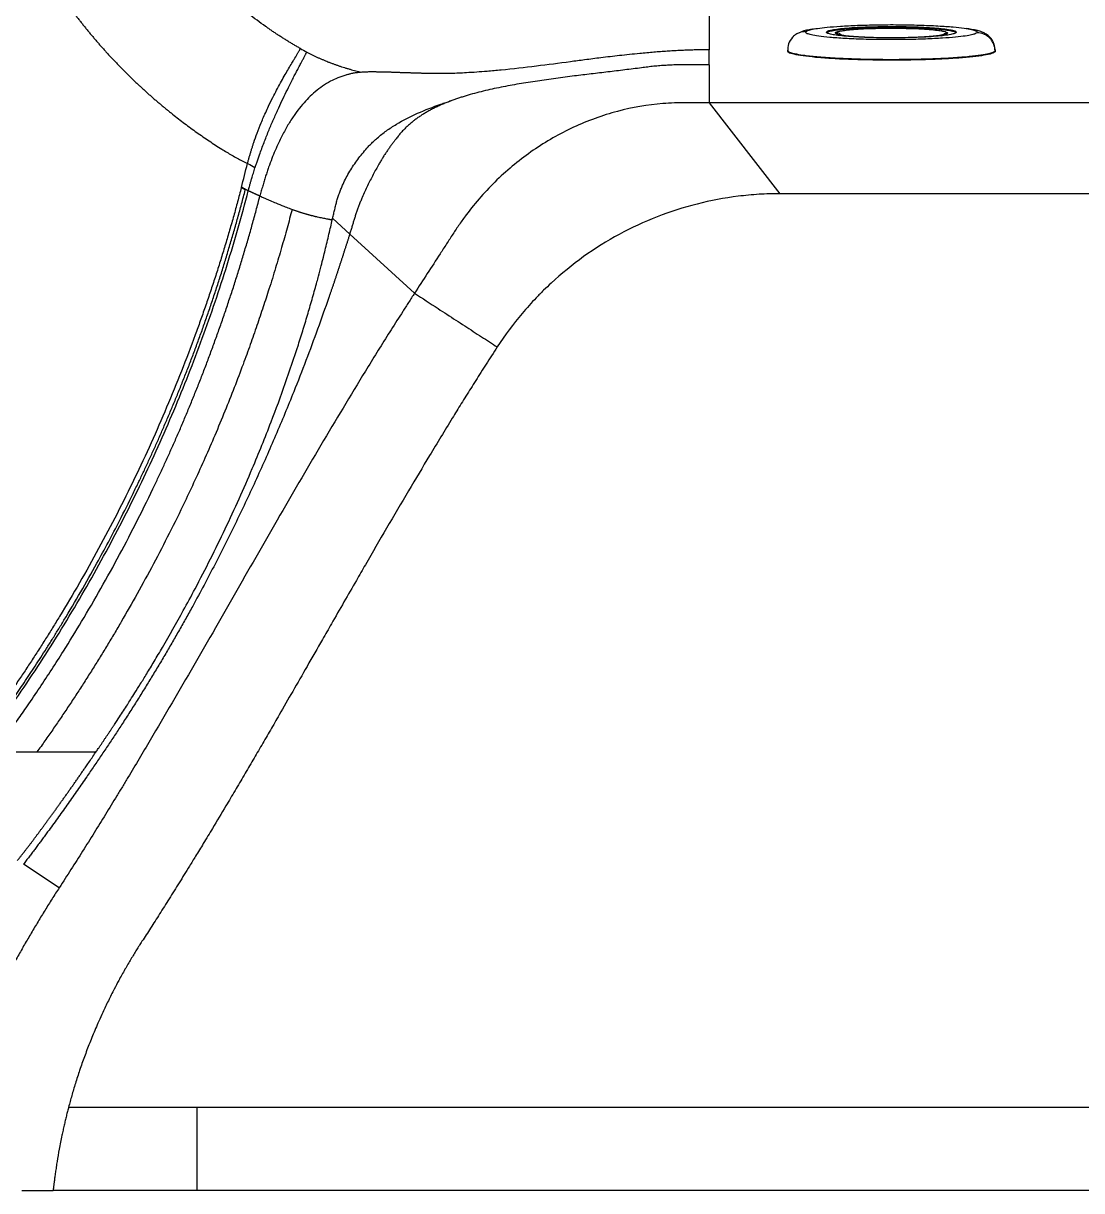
# Model space of a CAD drawing. Extents: x 527 to 611, y 788 to 934.
# Drawn here: x 559.26 to 571.49, y 814.57 to 828.06 of the extents above; entities that cross this region are included whole.
import ezdxf

# ---------------------------------------------------------------- set-up
doc = ezdxf.new("R2010")
doc.units = 0
doc.header["$MEASUREMENT"] = 0
doc.layers.add('1', color=4, linetype='Continuous')
doc.layers.add('GEOMETRY', color=4, linetype='Continuous', lineweight=25)

# ---------------------------------------------------------------- blocks, each defined once
blk = doc.blocks.new('2026_FLASH')
at = {"layer": 'GEOMETRY'}
for p, q in [((40.105, 24.926), (40.105, 24.44)), ((42.959, 24.643), (42.96, 24.638)), ((41.008, 24.434), (41.008, 24.424)), ((43.408, 24.425), (43.41, 24.434)), ((43.408, 24.425), (43.408, 24.415)), ((43.413, 24.424), (43.413, 24.434)), ((40.105, 24.266), (40.105, 23.827)), ((40.105, 23.827), (40.922, 22.777)), ((52.125, 23.827), (40.105, 23.827)), ((34.697, 22.849), (34.696, 22.847)), ((52.125, 22.777), (40.922, 22.777)), ((35.754, 22.49), (35.752, 22.492)), ((35.949, 22.311), (35.754, 22.49)), ((36.698, 21.627), (35.949, 22.311)), ((32.592, 14.758), (32.177, 15.028)), ((32.7, 12.223), (34.187, 12.223)), ((32.16, 11.257), (32.521, 11.257)), ((34.187, 11.257), (32.521, 11.257)), ((56.327, 11.257), (34.187, 11.257))]:
    blk.add_line(p, q, dxfattribs=at)
at = {"layer": 'GEOMETRY', "flags": 128}
blk.add_lwpolyline([(35.748, 22.474), (35.75, 22.483), (35.752, 22.492)], dxfattribs=at)
at = {"layer": 'GEOMETRY'}
for points, knots in [([(35.379, 24.454), (35.367, 24.461), (35.342, 24.475), (35.305, 24.496), (35.269, 24.518), (35.232, 24.541), (35.196, 24.563), (35.159, 24.587), (35.122, 24.61), (35.086, 24.634), (35.049, 24.659), (35.013, 24.684), (34.922, 24.747), (34.784, 24.85), (34.597, 25.004), (34.417, 25.17), (34.281, 25.309), (34.189, 25.411), (34.136, 25.471), (34.084, 25.532), (34.033, 25.595), (33.982, 25.659), (33.932, 25.725), (33.899, 25.77), (33.883, 25.793)], [0, 0, 0, 0, 0.0208761, 0.0418664, 0.0629684, 0.0841792, 0.1054961, 0.1269168, 0.1484399, 0.1700649, 0.1917915, 0.2136196, 0.2355496, 0.3557474, 0.4696334, 0.5942456, 0.7189121, 0.7580002, 0.7974133, 0.8371727, 0.8772967, 0.9178012, 0.9586989, 1, 1, 1, 1]), ([(32.683, 24.971), (32.692, 24.959), (32.71, 24.934), (32.736, 24.898), (32.763, 24.862), (32.79, 24.826), (32.818, 24.791), (32.845, 24.756), (32.873, 24.721), (32.901, 24.686), (32.929, 24.651), (32.958, 24.617), (32.986, 24.583), (33.015, 24.549), (33.044, 24.515), (33.073, 24.482), (33.103, 24.449), (33.132, 24.416), (33.162, 24.383), (33.192, 24.351), (33.222, 24.319), (33.253, 24.287), (33.283, 24.255), (33.314, 24.224), (33.345, 24.192), (33.376, 24.161), (33.408, 24.131), (33.439, 24.1), (33.471, 24.07), (33.503, 24.04), (33.535, 24.01), (33.568, 23.98), (33.6, 23.95), (33.633, 23.921), (33.666, 23.892), (33.699, 23.863), (33.733, 23.835), (33.766, 23.806), (33.8, 23.778), (33.834, 23.75), (33.868, 23.723), (33.937, 23.668), (34.041, 23.587), (34.181, 23.484), (34.324, 23.386), (34.44, 23.31), (34.528, 23.256), (34.587, 23.221), (34.647, 23.187), (34.707, 23.155), (34.747, 23.134), (34.768, 23.124)], [0, 0, 0, 0, 0.015732, 0.031443, 0.047133, 0.062805, 0.078459, 0.094096, 0.109718, 0.125325, 0.140919, 0.1565, 0.17207, 0.18763, 0.203181, 0.218723, 0.234258, 0.249787, 0.265311, 0.28083, 0.296348, 0.311864, 0.32738, 0.342897, 0.358417, 0.37394, 0.389469, 0.405004, 0.420546, 0.436097, 0.451658, 0.46723, 0.482815, 0.498413, 0.514025, 0.529651, 0.545289, 0.560939, 0.576599, 0.592269, 0.607946, 0.62363, 0.686404, 0.749144, 0.811774, 0.874381, 0.899441, 0.924523, 0.949637, 0.974793, 1, 1, 1, 1]), ([(41.221, 24.65), (41.226, 24.654), (41.238, 24.662), (41.282, 24.675), (41.355, 24.688), (41.467, 24.701), (41.593, 24.711), (41.714, 24.718), (41.817, 24.723), (41.928, 24.726), (42.046, 24.729), (42.168, 24.73), (42.292, 24.73), (42.414, 24.728), (42.533, 24.725), (42.645, 24.721), (42.748, 24.716), (42.841, 24.71), (42.947, 24.702), (43.052, 24.69), (43.138, 24.675), (43.185, 24.661), (43.205, 24.648), (43.201, 24.64), (43.199, 24.636)], [0, 0, 0, 0, 0.042389, 0.090347, 0.144385, 0.204802, 0.271512, 0.307106, 0.343986, 0.381963, 0.420806, 0.46025, 0.5, 0.53975, 0.579194, 0.618037, 0.656014, 0.692894, 0.728488, 0.795198, 0.855615, 0.909653, 0.957611, 1, 1, 1, 1]), ([(41.565, 24.638), (41.568, 24.64), (41.576, 24.646), (41.604, 24.654), (41.652, 24.662), (41.725, 24.671), (41.826, 24.679), (41.954, 24.686), (42.103, 24.689), (42.264, 24.69), (42.421, 24.687), (42.561, 24.681), (42.675, 24.673), (42.76, 24.664), (42.815, 24.654), (42.846, 24.645), (42.859, 24.636), (42.857, 24.631), (42.855, 24.629)], [0, 0, 0, 0, 0.042424, 0.090421, 0.144503, 0.20497, 0.271734, 0.344151, 0.420895, 0.5, 0.579105, 0.655849, 0.728266, 0.79503, 0.855497, 0.909579, 0.957576, 1, 1, 1, 1]), ([(43.408, 24.443), (43.404, 24.47), (43.396, 24.524), (43.352, 24.585), (43.302, 24.624), (43.25, 24.649), (43.205, 24.661), (43.143, 24.675), (43.095, 24.682), (43.073, 24.685)], [0, 0, 0, 0, 0.126062, 0.247598, 0.364263, 0.483434, 0.660271, 0.846466, 1, 1, 1, 1]), ([(41.068, 24.585), (41.049, 24.56), (41.011, 24.508), (41.012, 24.453), (41.012, 24.425)], [0, 0, 0, 0, 0.491734, 1, 1, 1, 1]), ([(41.221, 24.65), (41.194, 24.648), (41.154, 24.644), (41.106, 24.618), (41.08, 24.6), (41.07, 24.587), (41.069, 24.585)], [0, 0, 0, 0, 0.45995, 0.707548, 0.960402, 1, 1, 1, 1]), ([(41.311, 24.679), (41.294, 24.677), (41.229, 24.666), (41.174, 24.654), (41.147, 24.637), (41.147, 24.637)], [0, 0, 0, 0, 0.2578782, 0.9942805, 1, 1, 1, 1]), ([(43.199, 24.636), (43.194, 24.632), (43.182, 24.624), (43.138, 24.612), (43.065, 24.598), (42.953, 24.585), (42.827, 24.575), (42.706, 24.568), (42.603, 24.564), (42.492, 24.56), (42.374, 24.558), (42.252, 24.557), (42.128, 24.557), (42.006, 24.558), (41.887, 24.561), (41.775, 24.565), (41.672, 24.57), (41.579, 24.576), (41.473, 24.585), (41.368, 24.596), (41.282, 24.611), (41.235, 24.625), (41.215, 24.638), (41.219, 24.646), (41.221, 24.65)], [0, 0, 0, 0, 0.042389, 0.090347, 0.144385, 0.204802, 0.271512, 0.307106, 0.343986, 0.381963, 0.420806, 0.46025, 0.5, 0.53975, 0.579194, 0.618037, 0.656014, 0.692894, 0.728488, 0.795198, 0.855615, 0.909653, 0.957611, 1, 1, 1, 1]), ([(42.96, 24.638), (42.953, 24.634), (42.939, 24.625), (42.883, 24.613), (42.803, 24.602), (42.7, 24.593), (42.578, 24.585), (42.441, 24.58), (42.296, 24.578), (42.148, 24.577), (42.002, 24.58), (41.864, 24.584), (41.739, 24.591), (41.632, 24.6), (41.548, 24.611), (41.49, 24.623), (41.459, 24.634), (41.461, 24.641), (41.461, 24.643)], [0, 0, 0, 0, 0.0641798, 0.1283595, 0.1925393, 0.256719, 0.3208988, 0.3850786, 0.4492583, 0.5134381, 0.5776178, 0.6417976, 0.7059774, 0.7701571, 0.8343369, 0.8985167, 0.9626964, 1, 1, 1, 1]), ([(41.949, 24.582), (41.918, 24.583), (41.843, 24.586), (41.745, 24.593), (41.66, 24.603), (41.605, 24.612), (41.574, 24.622), (41.561, 24.63), (41.563, 24.635), (41.565, 24.638)], [0, 0, 0, 0, 0.124443, 0.308678, 0.478535, 0.632368, 0.76996, 0.892069, 1, 1, 1, 1]), ([(41.637, 24.606), (41.636, 24.607), (41.631, 24.613), (41.619, 24.622), (41.596, 24.634), (41.577, 24.636), (41.565, 24.638)], [0, 0, 0, 0, 0.041839, 0.293955, 0.540893, 1, 1, 1, 1]), ([(42.855, 24.629), (42.852, 24.626), (42.844, 24.621), (42.816, 24.613), (42.768, 24.604), (42.694, 24.595), (42.603, 24.588), (42.528, 24.584), (42.494, 24.583)], [0, 0, 0, 0, 0.129023, 0.274997, 0.439479, 0.623375, 0.826426, 1, 1, 1, 1]), ([(42.855, 24.629), (42.843, 24.627), (42.824, 24.626), (42.801, 24.613), (42.789, 24.605), (42.784, 24.599), (42.783, 24.598)], [0, 0, 0, 0, 0.463661, 0.713049, 0.967665, 1, 1, 1, 1]), ([(43.408, 24.425), (43.406, 24.452), (43.401, 24.492), (43.375, 24.541), (43.348, 24.575), (43.315, 24.602), (43.266, 24.628), (43.225, 24.633), (43.199, 24.636)], [0, 0, 0, 0, 0.239457, 0.368361, 0.5, 0.631639, 0.760543, 1, 1, 1, 1]), ([(34.768, 23.124), (34.769, 23.13), (34.772, 23.141), (34.777, 23.159), (34.782, 23.176), (34.786, 23.194), (34.791, 23.211), (34.797, 23.229), (34.802, 23.246), (34.807, 23.264), (34.812, 23.281), (34.818, 23.299), (34.824, 23.316), (34.829, 23.334), (34.835, 23.351), (34.851, 23.399), (34.881, 23.483), (34.92, 23.58), (34.966, 23.691), (35.016, 23.799), (35.07, 23.908), (35.117, 23.997), (35.161, 24.079), (35.203, 24.154), (35.244, 24.225), (35.278, 24.282), (35.313, 24.339), (35.335, 24.376), (35.351, 24.403), (35.358, 24.416), (35.365, 24.428), (35.371, 24.438), (35.375, 24.447), (35.378, 24.452), (35.379, 24.454)], [0, 0, 0, 0, 0.008506, 0.016992, 0.025459, 0.033905, 0.042329, 0.050728, 0.059103, 0.067451, 0.075772, 0.084066, 0.092332, 0.100568, 0.108774, 0.116948, 0.168981, 0.227212, 0.259175, 0.338584, 0.402394, 0.45583, 0.516915, 0.580866, 0.642881, 0.713817, 0.765478, 0.853876, 0.881485, 0.907821, 0.932859, 0.956578, 0.978961, 1, 1, 1, 1]), ([(34.854, 23.074), (34.855, 23.077), (34.858, 23.085), (34.864, 23.105), (34.88, 23.152), (34.912, 23.243), (34.958, 23.366), (35.01, 23.499), (35.063, 23.623), (35.116, 23.741), (35.167, 23.852), (35.217, 23.956), (35.26, 24.041), (35.294, 24.11), (35.323, 24.164), (35.344, 24.206), (35.365, 24.245), (35.383, 24.279), (35.4, 24.312), (35.413, 24.336), (35.423, 24.355), (35.431, 24.371), (35.438, 24.384), (35.443, 24.396), (35.448, 24.406), (35.451, 24.411), (35.452, 24.414)], [0, 0, 0, 0, 0.005143, 0.010283, 0.02893, 0.072809, 0.141761, 0.208098, 0.272945, 0.340128, 0.407503, 0.476638, 0.547149, 0.595545, 0.643975, 0.692421, 0.717606, 0.767169, 0.810048, 0.843323, 0.871903, 0.899497, 0.926105, 0.951724, 0.976355, 1, 1, 1, 1]), ([(40.105, 24.44), (40.088, 24.44), (40.054, 24.44), (40.001, 24.439), (39.944, 24.438), (39.885, 24.436), (39.822, 24.434), (39.757, 24.431), (39.688, 24.427), (39.616, 24.423), (39.542, 24.418), (39.464, 24.411), (39.383, 24.404), (39.25, 24.392), (39.073, 24.373), (38.861, 24.348), (38.672, 24.324), (38.424, 24.291), (38.102, 24.249), (37.781, 24.212), (37.511, 24.187), (37.347, 24.176), (37.209, 24.169), (37.123, 24.166), (37.042, 24.165), (36.967, 24.165), (36.918, 24.165), (36.895, 24.165)], [0, 0, 0, 0, 0.015547, 0.032055, 0.049522, 0.067949, 0.087336, 0.107684, 0.128992, 0.151263, 0.1745, 0.198704, 0.22388, 0.25003, 0.323394, 0.389535, 0.448413, 0.500004, 0.623043, 0.75, 0.800603, 0.874998, 0.903174, 0.929758, 0.95475, 0.978161, 1, 1, 1, 1]), ([(40.105, 24.353), (40.105, 24.358), (40.105, 24.368), (40.105, 24.384), (40.105, 24.402), (40.105, 24.42), (40.105, 24.433), (40.105, 24.44)], [0, 0, 0, 0, 0.1692166, 0.353743, 0.5536872, 0.7691318, 1, 1, 1, 1]), ([(41.01, 24.434), (41.009, 24.432), (41.007, 24.429), (41.012, 24.426), (41.014, 24.425)], [0, 0, 0, 0, 0.587674, 1, 1, 1, 1]), ([(43.408, 24.415), (43.398, 24.409), (43.376, 24.395), (43.286, 24.376), (43.158, 24.358), (42.993, 24.344), (42.797, 24.332), (42.58, 24.324), (42.348, 24.319), (42.111, 24.319), (41.877, 24.323), (41.657, 24.33), (41.457, 24.341), (41.287, 24.356), (41.152, 24.373), (41.059, 24.392), (41.011, 24.409), (41.012, 24.42), (41.013, 24.424)], [0, 0, 0, 0, 0.06418, 0.12836, 0.192539, 0.256719, 0.320899, 0.385079, 0.449258, 0.513438, 0.577618, 0.641798, 0.705977, 0.770157, 0.834337, 0.898517, 0.962696, 1, 1, 1, 1]), ([(41.014, 24.425), (41.019, 24.421), (41.03, 24.411), (41.087, 24.395), (41.17, 24.381), (41.262, 24.369), (41.347, 24.361), (41.446, 24.353), (41.559, 24.346), (41.683, 24.339), (41.819, 24.335), (41.962, 24.331), (42.111, 24.329), (42.261, 24.329), (42.409, 24.33), (42.552, 24.333), (42.687, 24.337), (42.811, 24.343), (42.924, 24.349), (43.023, 24.356), (43.136, 24.366), (43.246, 24.38), (43.335, 24.396), (43.388, 24.411), (43.402, 24.421), (43.408, 24.425)], [0, 0, 0, 0, 0.038664, 0.095761, 0.159597, 0.194081, 0.23018, 0.267789, 0.306757, 0.346883, 0.387925, 0.429601, 0.471602, 0.513602, 0.555278, 0.59632, 0.636446, 0.675414, 0.713023, 0.749122, 0.783606, 0.847442, 0.90454, 0.955212, 1, 1, 1, 1]), ([(43.41, 24.434), (43.411, 24.436), (43.413, 24.439), (43.408, 24.442), (43.405, 24.443)], [0, 0, 0, 0, 0.581006, 1, 1, 1, 1]), ([(35.578, 24.352), (35.588, 24.347), (35.608, 24.339), (35.638, 24.326), (35.668, 24.313), (35.698, 24.301), (35.729, 24.289), (35.76, 24.277), (35.792, 24.266), (35.824, 24.255), (35.856, 24.244), (35.888, 24.234), (35.921, 24.224), (35.954, 24.214), (35.987, 24.205), (36.02, 24.196), (36.054, 24.188), (36.076, 24.183), (36.088, 24.18)], [0, 0, 0, 0, 0.0601175, 0.1205714, 0.181359, 0.2424767, 0.3039212, 0.3656887, 0.427775, 0.4901757, 0.5528859, 0.6158998, 0.6792112, 0.7428133, 0.8067003, 0.8708657, 0.9353019, 1, 1, 1, 1]), ([(40.105, 24.266), (40.105, 24.273), (40.105, 24.28), (40.105, 24.295), (40.105, 24.302), (40.105, 24.309)], [0, 0, 0, 0, 0.5, 0.5, 1, 1, 1, 1]), ([(36.088, 24.18), (36.079, 24.179), (36.061, 24.178), (36.036, 24.175), (36.012, 24.172), (35.99, 24.168), (35.97, 24.164), (35.951, 24.16), (35.934, 24.156), (35.918, 24.152), (35.877, 24.14), (35.814, 24.118), (35.724, 24.076), (35.638, 24.023), (35.553, 23.959), (35.476, 23.888), (35.403, 23.808), (35.332, 23.719), (35.261, 23.615), (35.193, 23.498), (35.135, 23.384), (35.087, 23.277), (35.048, 23.181), (35.018, 23.098), (34.994, 23.03), (34.977, 22.977), (34.96, 22.922), (34.943, 22.866), (34.927, 22.808), (34.916, 22.769), (34.911, 22.749)], [0, 0, 0, 0, 0.020702, 0.040232, 0.058572, 0.075701, 0.091609, 0.106288, 0.119735, 0.131947, 0.142924, 0.21584, 0.279874, 0.351306, 0.41633, 0.475343, 0.528965, 0.584795, 0.640178, 0.695535, 0.751649, 0.789419, 0.827909, 0.867469, 0.887687, 0.908576, 0.930203, 0.952616, 0.975882, 1, 1, 1, 1]), ([(36.895, 24.165), (36.888, 24.166), (36.874, 24.166), (36.854, 24.166), (36.833, 24.167), (36.813, 24.167), (36.794, 24.167), (36.774, 24.168), (36.754, 24.168), (36.735, 24.169), (36.716, 24.169), (36.697, 24.17), (36.678, 24.171), (36.66, 24.171), (36.641, 24.172), (36.623, 24.172), (36.605, 24.173), (36.587, 24.173), (36.57, 24.174), (36.552, 24.175), (36.535, 24.175), (36.518, 24.176), (36.501, 24.176), (36.485, 24.177), (36.468, 24.178), (36.452, 24.178), (36.436, 24.179), (36.408, 24.18), (36.369, 24.181), (36.321, 24.182), (36.275, 24.183), (36.236, 24.183), (36.204, 24.183), (36.179, 24.183), (36.154, 24.183), (36.131, 24.182), (36.109, 24.181), (36.095, 24.18), (36.088, 24.18)], [0, 0, 0, 0, 0.020607, 0.041037, 0.061297, 0.081396, 0.101342, 0.121142, 0.140805, 0.16034, 0.179754, 0.199057, 0.218256, 0.237361, 0.256379, 0.27532, 0.294194, 0.313008, 0.331773, 0.350496, 0.369188, 0.387859, 0.406516, 0.425172, 0.443833, 0.462511, 0.481214, 0.499952, 0.560614, 0.622308, 0.685348, 0.750036, 0.79059, 0.831508, 0.872852, 0.914682, 0.957047, 1, 1, 1, 1]), ([(40.105, 24.266), (40.081, 24.266), (40.034, 24.266), (39.962, 24.266), (39.891, 24.266), (39.82, 24.266), (39.749, 24.266), (39.677, 24.264), (39.606, 24.26), (39.535, 24.255), (39.464, 24.249), (39.393, 24.241), (39.314, 24.23), (39.226, 24.219), (39.128, 24.207), (39.031, 24.195), (38.934, 24.184), (38.837, 24.172), (38.74, 24.16), (38.643, 24.149), (38.506, 24.132), (38.331, 24.109), (38.118, 24.079), (37.906, 24.046), (37.697, 24.008), (37.492, 23.963), (37.344, 23.923), (37.249, 23.894), (37.205, 23.88), (37.162, 23.865), (37.134, 23.855), (37.12, 23.849)], [0, 0, 0, 0, 0.023193, 0.046383, 0.06957, 0.092763, 0.115955, 0.139146, 0.162333, 0.185518, 0.208709, 0.231898, 0.25509, 0.286987, 0.318871, 0.35074, 0.382632, 0.414528, 0.446422, 0.478315, 0.5102, 0.581022, 0.651883, 0.722732, 0.793564, 0.864414, 0.935288, 0.951473, 0.967653, 0.983828, 1, 1, 1, 1]), ([(35.752, 22.492), (35.756, 22.509), (35.764, 22.544), (35.776, 22.595), (35.788, 22.646), (35.801, 22.696), (35.817, 22.745), (35.833, 22.793), (35.852, 22.841), (35.887, 22.923), (35.947, 23.036), (36.025, 23.152), (36.093, 23.239), (36.134, 23.287), (36.163, 23.32), (36.179, 23.337), (36.196, 23.354), (36.214, 23.371), (36.231, 23.388), (36.249, 23.404), (36.295, 23.445), (36.373, 23.505), (36.527, 23.606), (36.736, 23.712), (36.931, 23.787), (37.06, 23.831), (37.1, 23.843), (37.119, 23.849)], [0, 0, 0, 0, 0.0274003, 0.0543257, 0.0808486, 0.1070207, 0.1328814, 0.1584668, 0.1837994, 0.2088981, 0.2910651, 0.3717341, 0.4118547, 0.452004, 0.4635298, 0.4750742, 0.486693, 0.4983401, 0.5099832, 0.5216185, 0.5332573, 0.5986521, 0.6646005, 0.7992802, 0.9394672, 0.9695813, 1, 1, 1, 1]), ([(37.119, 23.849), (37.111, 23.846), (37.096, 23.84), (37.072, 23.831), (37.049, 23.822), (37.026, 23.812), (37.004, 23.802), (36.981, 23.792), (36.959, 23.782), (36.938, 23.772), (36.916, 23.761), (36.895, 23.75), (36.874, 23.739), (36.854, 23.728), (36.833, 23.716), (36.814, 23.705), (36.794, 23.693), (36.775, 23.681), (36.757, 23.668), (36.738, 23.656), (36.72, 23.643), (36.703, 23.63), (36.678, 23.611), (36.647, 23.585), (36.611, 23.553), (36.577, 23.519), (36.545, 23.485), (36.515, 23.449), (36.489, 23.417), (36.466, 23.387), (36.446, 23.36), (36.432, 23.342), (36.425, 23.333)], [0, 0, 0, 0, 0.0251366, 0.0502764, 0.0754204, 0.1005677, 0.1257168, 0.1508664, 0.1760155, 0.2011636, 0.2263105, 0.2514563, 0.2766014, 0.3017449, 0.3268861, 0.3520248, 0.3771616, 0.402297, 0.427432, 0.4525676, 0.4777039, 0.5028414, 0.5279807, 0.5869826, 0.6459913, 0.7049906, 0.7639934, 0.8230065, 0.8819975, 0.9213271, 0.9606634, 1, 1, 1, 1]), ([(40.105, 23.827), (40.015, 23.827), (39.926, 23.827), (39.814, 23.827), (39.791, 23.827), (39.747, 23.827), (39.724, 23.826), (39.657, 23.824), (39.613, 23.821), (39.391, 23.804), (39.216, 23.774), (38.957, 23.705), (38.871, 23.678), (38.7, 23.617), (38.617, 23.582), (38.373, 23.469), (38.218, 23.38), (37.996, 23.227), (37.924, 23.173), (37.784, 23.058), (37.716, 22.998), (37.522, 22.81), (37.404, 22.676), (37.269, 22.497), (37.242, 22.46), (37.204, 22.404), (37.191, 22.386), (37.166, 22.348), (37.154, 22.329), (37.117, 22.272), (37.092, 22.234), (37.043, 22.158), (37.018, 22.12), (36.895, 21.93), (36.796, 21.779), (36.698, 21.627)], [0, 0, 0, 0, 0.0625, 0.0625, 0.078125, 0.078125, 0.09375, 0.09375, 0.125, 0.125, 0.25, 0.25, 0.3125, 0.3125, 0.375, 0.375, 0.5, 0.5, 0.5625, 0.5625, 0.625, 0.625, 0.75, 0.75, 0.78125, 0.78125, 0.796875, 0.796875, 0.8125, 0.8125, 0.84375, 0.84375, 0.875, 0.875, 1, 1, 1, 1]), ([(36.425, 23.333), (36.421, 23.327), (36.414, 23.317), (36.402, 23.3), (36.39, 23.283), (36.378, 23.266), (36.367, 23.249), (36.355, 23.231), (36.343, 23.213), (36.332, 23.194), (36.321, 23.176), (36.31, 23.157), (36.298, 23.138), (36.279, 23.105), (36.253, 23.059), (36.22, 22.997), (36.187, 22.934), (36.154, 22.869), (36.123, 22.802), (36.097, 22.743), (36.076, 22.692), (36.059, 22.65), (36.043, 22.608), (36.028, 22.565), (36.014, 22.522), (36, 22.479), (35.987, 22.437), (35.975, 22.394), (35.962, 22.353), (35.953, 22.325), (35.949, 22.311)], [0, 0, 0, 0, 0.020834, 0.041668, 0.062501, 0.083335, 0.104171, 0.125012, 0.145857, 0.166696, 0.187516, 0.208311, 0.229152, 0.25002, 0.312557, 0.375034, 0.437507, 0.499994, 0.562496, 0.625011, 0.662515, 0.700006, 0.737495, 0.775002, 0.812522, 0.850037, 0.887532, 0.925017, 0.962505, 1, 1, 1, 1]), ([(34.777, 22.811), (34.779, 22.817), (34.782, 22.829), (34.786, 22.844), (34.791, 22.862), (34.797, 22.886), (34.806, 22.918), (34.816, 22.952), (34.826, 22.984), (34.835, 23.014), (34.845, 23.044), (34.851, 23.064), (34.854, 23.074)], [0, 0, 0, 0, 0.069996, 0.139745, 0.180742, 0.27791, 0.408499, 0.549992, 0.663127, 0.775802, 0.888073, 1, 1, 1, 1]), ([(34.696, 22.847), (34.689, 22.82), (34.675, 22.765), (34.653, 22.684), (34.631, 22.602), (34.608, 22.52), (34.585, 22.439), (34.561, 22.357), (34.538, 22.276), (34.513, 22.195), (34.489, 22.114), (34.464, 22.033), (34.439, 21.952), (34.413, 21.871), (34.387, 21.79), (34.36, 21.709), (34.333, 21.628), (34.306, 21.547), (34.278, 21.467), (34.25, 21.386), (34.222, 21.306), (34.193, 21.226), (34.122, 21.031), (34.006, 20.725), (33.835, 20.308), (33.655, 19.896), (33.464, 19.486), (33.262, 19.079), (33.049, 18.676), (32.828, 18.281), (32.648, 17.977), (32.516, 17.762), (32.435, 17.633), (32.353, 17.504), (32.27, 17.376), (32.186, 17.249), (32.101, 17.123), (32.014, 16.997), (31.927, 16.871), (31.839, 16.747), (31.749, 16.623), (31.659, 16.5), (31.598, 16.418), (31.567, 16.377)], [0, 0, 0, 0, 0.011905, 0.023809, 0.035713, 0.047617, 0.059521, 0.071425, 0.08333, 0.095234, 0.10714, 0.119045, 0.130952, 0.142859, 0.154767, 0.166676, 0.178587, 0.190498, 0.202412, 0.214326, 0.226242, 0.238161, 0.250081, 0.312755, 0.375304, 0.437746, 0.500098, 0.5632, 0.625883, 0.688168, 0.750075, 0.770968, 0.791847, 0.812712, 0.833564, 0.854404, 0.875233, 0.89605, 0.916858, 0.937656, 0.958445, 0.979226, 1, 1, 1, 1]), ([(31.618, 16.325), (31.635, 16.348), (31.67, 16.395), (31.722, 16.466), (31.776, 16.539), (31.831, 16.615), (31.888, 16.694), (31.946, 16.776), (32.004, 16.86), (32.064, 16.946), (32.125, 17.036), (32.187, 17.127), (32.25, 17.222), (32.314, 17.319), (32.379, 17.42), (32.445, 17.522), (32.511, 17.628), (32.579, 17.737), (32.756, 18.027), (32.998, 18.446), (33.259, 18.937), (33.417, 19.253), (33.509, 19.444), (33.569, 19.569), (33.625, 19.69), (33.682, 19.813), (33.738, 19.938), (33.793, 20.064), (33.848, 20.193), (33.903, 20.323), (33.958, 20.455), (34.012, 20.589), (34.065, 20.725), (34.119, 20.862), (34.171, 21.002), (34.223, 21.143), (34.274, 21.287), (34.325, 21.432), (34.374, 21.578), (34.424, 21.727), (34.472, 21.878), (34.519, 22.03), (34.566, 22.185), (34.611, 22.341), (34.656, 22.499), (34.7, 22.659), (34.728, 22.766), (34.742, 22.82)], [0, 0, 0, 0, 0.011605, 0.023597, 0.035978, 0.048745, 0.061901, 0.075443, 0.089374, 0.103692, 0.118398, 0.133491, 0.148972, 0.164841, 0.181097, 0.197741, 0.214773, 0.232192, 0.249999, 0.354245, 0.43066, 0.479241, 0.499987, 0.518194, 0.53663, 0.555295, 0.574187, 0.593308, 0.612658, 0.632235, 0.652041, 0.672075, 0.692338, 0.712829, 0.733548, 0.754496, 0.775673, 0.797077, 0.818711, 0.840573, 0.862663, 0.884982, 0.907529, 0.930304, 0.953308, 0.97654, 1, 1, 1, 1]), ([(31.651, 16.325), (31.697, 16.387), (31.743, 16.448), (31.834, 16.572), (31.879, 16.635), (32.012, 16.822), (32.099, 16.948), (32.356, 17.328), (32.521, 17.585), (32.836, 18.106), (32.988, 18.371), (33.277, 18.904), (33.414, 19.174), (33.61, 19.582), (33.673, 19.719), (33.797, 19.993), (33.857, 20.131), (34.033, 20.547), (34.142, 20.826), (34.296, 21.247), (34.346, 21.388), (34.442, 21.67), (34.488, 21.812), (34.621, 22.239), (34.702, 22.524), (34.777, 22.811)], [0, 0, 0, 0, 0.03125, 0.03125, 0.0625, 0.0625, 0.125, 0.125, 0.25, 0.25, 0.375, 0.375, 0.5, 0.5, 0.5625, 0.5625, 0.625, 0.625, 0.75, 0.75, 0.8125, 0.8125, 0.875, 0.875, 1, 1, 1, 1]), ([(34.696, 22.847), (34.706, 22.843), (34.716, 22.838), (34.731, 22.829), (34.737, 22.824), (34.742, 22.82)], [0, 0, 0, 0, 0.5, 0.5, 1, 1, 1, 1]), ([(34.744, 22.827), (34.743, 22.827), (34.743, 22.827), (34.743, 22.827), (34.741, 22.829), (34.736, 22.832), (34.727, 22.838), (34.713, 22.844), (34.702, 22.848), (34.697, 22.849)], [0.5334262, 0.5334262, 0.5334262, 0.5334262, 0.5390625, 0.546875, 0.5625, 0.625, 0.75, 0.875, 1, 1, 1, 1]), ([(34.777, 22.811), (34.774, 22.812), (34.769, 22.814), (34.761, 22.818), (34.754, 22.822), (34.748, 22.825), (34.745, 22.826), (34.744, 22.826), (34.744, 22.827), (34.744, 22.827)], [0, 0, 0, 0, 0.125, 0.25, 0.375, 0.5, 0.515625, 0.53125, 0.5334262, 0.5334262, 0.5334262, 0.5334262]), ([(34.911, 22.749), (34.909, 22.75), (34.904, 22.752), (34.897, 22.755), (34.89, 22.758), (34.883, 22.761), (34.876, 22.764), (34.869, 22.768), (34.862, 22.771), (34.856, 22.774), (34.849, 22.777), (34.842, 22.78), (34.836, 22.783), (34.83, 22.786), (34.824, 22.788), (34.818, 22.791), (34.812, 22.794), (34.807, 22.796), (34.802, 22.799), (34.797, 22.801), (34.792, 22.803), (34.788, 22.805), (34.784, 22.807), (34.78, 22.809), (34.778, 22.81), (34.777, 22.811)], [0, 0, 0, 0, 0.043247, 0.086572, 0.129963, 0.17341, 0.216903, 0.260433, 0.303992, 0.347572, 0.391167, 0.434771, 0.478378, 0.521985, 0.565587, 0.60918, 0.652757, 0.696313, 0.739841, 0.783333, 0.826784, 0.870184, 0.913526, 0.9568, 1, 1, 1, 1]), ([(31.845, 16.325), (31.859, 16.345), (31.889, 16.385), (31.933, 16.446), (31.978, 16.508), (32.022, 16.569), (32.066, 16.632), (32.134, 16.728), (32.235, 16.873), (32.414, 17.137), (32.624, 17.462), (32.859, 17.844), (33.076, 18.216), (33.292, 18.607), (33.501, 19.009), (33.655, 19.323), (33.759, 19.545), (33.818, 19.672), (33.876, 19.8), (33.934, 19.931), (33.992, 20.063), (34.049, 20.198), (34.105, 20.333), (34.161, 20.471), (34.217, 20.611), (34.272, 20.752), (34.326, 20.895), (34.379, 21.04), (34.432, 21.186), (34.484, 21.335), (34.535, 21.485), (34.586, 21.637), (34.635, 21.79), (34.684, 21.946), (34.731, 22.103), (34.778, 22.262), (34.824, 22.422), (34.868, 22.585), (34.897, 22.694), (34.911, 22.749)], [0, 0, 0, 0, 0.010262, 0.020589, 0.030982, 0.04144, 0.051963, 0.062553, 0.089836, 0.125049, 0.194361, 0.249997, 0.311095, 0.373128, 0.436097, 0.500001, 0.519341, 0.5389, 0.558676, 0.578671, 0.598884, 0.619314, 0.639962, 0.660828, 0.681912, 0.703214, 0.724733, 0.746471, 0.768428, 0.790602, 0.812995, 0.835606, 0.858436, 0.881484, 0.904751, 0.928235, 0.951939, 0.97586, 1, 1, 1, 1]), ([(34.911, 22.749), (34.92, 22.745), (34.942, 22.735), (34.982, 22.718), (35.034, 22.695), (35.104, 22.666), (35.178, 22.636), (35.24, 22.612), (35.272, 22.6), (35.283, 22.596)], [0, 0, 0, 0, 0.07397, 0.18077, 0.322126, 0.499986, 0.746374, 0.913308, 1, 1, 1, 1]), ([(40.922, 22.777), (40.841, 22.777), (40.76, 22.775), (40.64, 22.767), (40.599, 22.764), (40.519, 22.756), (40.479, 22.752), (40.279, 22.727), (40.12, 22.697), (39.65, 22.578), (39.347, 22.46), (38.779, 22.152), (38.515, 21.963), (38.248, 21.716), (38.219, 21.689), (38.161, 21.632), (38.133, 21.603), (38.049, 21.516), (37.995, 21.456), (37.839, 21.271), (37.742, 21.141), (37.654, 21.006)], [0, 0, 0, 0, 0.0625, 0.0625, 0.09375, 0.09375, 0.125, 0.125, 0.25, 0.25, 0.5, 0.5, 0.75, 0.75, 0.78125, 0.78125, 0.8125, 0.8125, 0.875, 0.875, 1, 1, 1, 1]), ([(35.283, 22.596), (35.274, 22.56), (35.255, 22.488), (35.225, 22.378), (35.194, 22.267), (35.161, 22.153), (35.127, 22.036), (35.092, 21.918), (35.055, 21.797), (35.007, 21.647), (34.949, 21.465), (34.876, 21.251), (34.799, 21.03), (34.712, 20.791), (34.614, 20.534), (34.506, 20.261), (34.393, 19.989), (34.277, 19.723), (34.161, 19.467), (34.025, 19.176), (33.866, 18.853), (33.682, 18.499), (33.497, 18.159), (33.345, 17.892), (33.229, 17.695), (33.148, 17.561), (33.067, 17.427), (32.984, 17.294), (32.901, 17.163), (32.817, 17.032), (32.732, 16.903), (32.646, 16.774), (32.588, 16.689), (32.559, 16.647)], [0, 0, 0, 0, 0.017156, 0.034697, 0.052618, 0.070918, 0.089599, 0.108663, 0.128112, 0.14795, 0.181416, 0.216149, 0.252134, 0.289351, 0.33314, 0.378088, 0.424205, 0.467774, 0.51054, 0.552512, 0.61417, 0.67425, 0.733714, 0.789407, 0.813179, 0.836847, 0.860411, 0.883876, 0.907249, 0.930541, 0.953759, 0.97691, 1, 1, 1, 1]), ([(35.283, 22.596), (35.287, 22.595), (35.295, 22.592), (35.306, 22.588), (35.318, 22.584), (35.33, 22.579), (35.342, 22.575), (35.354, 22.571), (35.367, 22.567), (35.38, 22.563), (35.392, 22.559), (35.405, 22.555), (35.419, 22.551), (35.432, 22.547), (35.445, 22.543), (35.458, 22.539), (35.472, 22.535), (35.485, 22.532), (35.498, 22.528), (35.512, 22.525), (35.525, 22.522), (35.538, 22.518), (35.552, 22.515), (35.565, 22.512), (35.583, 22.508), (35.606, 22.503), (35.633, 22.497), (35.659, 22.492), (35.68, 22.488), (35.697, 22.485), (35.709, 22.482), (35.721, 22.48), (35.731, 22.478), (35.74, 22.476), (35.745, 22.474), (35.748, 22.474)], [0, 0, 0, 0, 0.016935, 0.034183, 0.051733, 0.069565, 0.087691, 0.106111, 0.124827, 0.143847, 0.163179, 0.182832, 0.202823, 0.223164, 0.243868, 0.26495, 0.286429, 0.308324, 0.330658, 0.353456, 0.376744, 0.400549, 0.424899, 0.449818, 0.475331, 0.532747, 0.594144, 0.659679, 0.729558, 0.773574, 0.817945, 0.862722, 0.907987, 0.953758, 1, 1, 1, 1]), ([(33.379, 16.872), (33.391, 16.891), (33.421, 16.937), (33.47, 17.016), (33.533, 17.115), (33.607, 17.236), (33.693, 17.378), (33.836, 17.62), (33.994, 17.9), (34.179, 18.241), (34.341, 18.556), (34.511, 18.903), (34.672, 19.251), (34.851, 19.662), (35.09, 20.253), (35.28, 20.793), (35.413, 21.213), (35.468, 21.395), (35.52, 21.577), (35.56, 21.72), (35.593, 21.841), (35.618, 21.935), (35.643, 22.036), (35.666, 22.128), (35.688, 22.217), (35.709, 22.307), (35.729, 22.393), (35.742, 22.448), (35.748, 22.474)], [0, 0, 0, 0, 0.0111461, 0.0261915, 0.045137, 0.0679833, 0.0947315, 0.1253831, 0.2043597, 0.2507678, 0.3139823, 0.3768461, 0.4393642, 0.5015421, 0.5968069, 0.7523011, 0.7836282, 0.8149666, 0.8463182, 0.8776848, 0.8885726, 0.90903, 0.9260988, 0.940375, 0.9560481, 0.9717207, 0.9863974, 1, 1, 1, 1]), ([(35.949, 22.311), (35.946, 22.3), (35.939, 22.278), (35.928, 22.244), (35.918, 22.211), (35.907, 22.178), (35.896, 22.144), (35.885, 22.111), (35.875, 22.077), (35.864, 22.044), (35.853, 22.01), (35.842, 21.977), (35.831, 21.944), (35.82, 21.91), (35.809, 21.877), (35.798, 21.843), (35.787, 21.81), (35.776, 21.777), (35.765, 21.743), (35.753, 21.71), (35.742, 21.677), (35.731, 21.644), (35.719, 21.61), (35.669, 21.467), (35.579, 21.212), (35.444, 20.849), (35.284, 20.439), (35.095, 19.983), (34.874, 19.483), (34.641, 18.988), (34.395, 18.497), (34.198, 18.126), (34.058, 17.874), (33.98, 17.736), (33.902, 17.599), (33.822, 17.463), (33.742, 17.327), (33.66, 17.192), (33.577, 17.057), (33.493, 16.922), (33.409, 16.788), (33.351, 16.7), (33.322, 16.655)], [0, 0, 0, 0, 0.005682, 0.011364, 0.017045, 0.022727, 0.028409, 0.034091, 0.039773, 0.045455, 0.051137, 0.056819, 0.062501, 0.068183, 0.073865, 0.079547, 0.085229, 0.09091, 0.096592, 0.102274, 0.107956, 0.113638, 0.11932, 0.125002, 0.187502, 0.250002, 0.312502, 0.400002, 0.4875, 0.574999, 0.662498, 0.749997, 0.774997, 0.799997, 0.824998, 0.849998, 0.874999, 0.899999, 0.924999, 0.949999, 0.975, 1, 1, 1, 1]), ([(36.698, 21.627), (36.687, 21.609), (36.664, 21.574), (36.619, 21.504), (36.54, 21.381), (36.383, 21.135), (36.075, 20.64), (35.646, 19.925), (35.142, 19.061), (34.645, 18.193), (34.231, 17.469), (33.896, 16.892), (33.685, 16.533), (33.515, 16.246), (33.419, 16.085), (33.354, 15.978), (33.311, 15.907), (33.235, 15.782), (33.083, 15.533), (32.863, 15.179), (32.683, 14.898), (32.592, 14.758)], [0, 0, 0, 0, 0.007812, 0.015625, 0.03125, 0.0625, 0.125, 0.25, 0.375, 0.5, 0.625, 0.6875, 0.75, 0.78125, 0.8125, 0.820312, 0.828125, 0.84375, 0.875, 0.9375, 1, 1, 1, 1]), ([(36.698, 21.627), (36.789, 21.568), (36.914, 21.486), (37.073, 21.383), (37.176, 21.316), (37.277, 21.251), (37.375, 21.187), (37.471, 21.125), (37.563, 21.065), (37.624, 21.025), (37.654, 21.006)], [0, 0, 0, 0, 0.285714, 0.392842, 0.5, 0.606246, 0.709403, 0.80942, 0.906281, 1, 1, 1, 1]), ([(37.654, 21.006), (37.632, 20.972), (37.59, 20.906), (37.527, 20.808), (37.466, 20.713), (37.406, 20.619), (37.349, 20.528), (37.293, 20.439), (37.239, 20.352), (37.186, 20.267), (37.064, 20.068), (36.877, 19.761), (36.624, 19.337), (36.377, 18.916), (36.177, 18.571), (36.013, 18.286), (35.882, 18.058), (35.751, 17.83), (35.609, 17.582), (35.46, 17.322), (35.294, 17.032), (35.152, 16.786), (35.033, 16.579), (34.932, 16.405), (34.83, 16.232), (34.728, 16.057), (34.624, 15.88), (34.502, 15.675), (34.38, 15.471), (34.263, 15.278), (34.174, 15.132), (34.081, 14.98), (33.979, 14.816), (33.864, 14.632), (33.754, 14.458), (33.65, 14.294), (33.582, 14.189), (33.548, 14.138)], [0, 0, 0, 0, 0.014905, 0.02945, 0.043638, 0.057475, 0.070964, 0.08411, 0.096915, 0.109384, 0.121521, 0.184495, 0.24404, 0.306507, 0.367547, 0.393621, 0.429676, 0.466221, 0.492053, 0.536767, 0.578607, 0.617549, 0.643071, 0.668025, 0.693006, 0.718345, 0.74404, 0.769847, 0.807664, 0.833302, 0.854592, 0.871526, 0.900112, 0.927228, 0.952897, 0.977148, 1, 1, 1, 1]), ([(33.016, 16.325), (33.025, 16.338), (33.04, 16.361), (33.06, 16.389), (33.072, 16.406), (33.083, 16.424), (33.097, 16.445), (33.116, 16.473), (33.135, 16.501), (33.154, 16.529), (33.173, 16.558), (33.192, 16.586), (33.211, 16.615), (33.244, 16.664), (33.3, 16.749), (33.349, 16.826), (33.379, 16.872)], [0, 0, 0, 0, 0.071627, 0.123451, 0.155479, 0.167711, 0.218939, 0.270392, 0.322071, 0.373975, 0.426106, 0.478464, 0.531049, 0.583863, 0.74711, 1, 1, 1, 1]), ([(33.322, 16.655), (33.309, 16.635), (33.282, 16.593), (33.242, 16.532), (33.201, 16.47), (33.16, 16.408), (33.118, 16.347), (33.077, 16.285), (33.035, 16.223), (32.993, 16.162), (32.951, 16.1), (32.888, 16.007), (32.802, 15.884), (32.694, 15.73), (32.585, 15.576), (32.5, 15.459), (32.441, 15.379), (32.408, 15.334), (32.375, 15.289), (32.342, 15.245), (32.309, 15.201), (32.276, 15.157), (32.243, 15.114), (32.21, 15.071), (32.188, 15.043), (32.177, 15.028)], [0, 0, 0, 0, 0.0375018, 0.0750036, 0.1125048, 0.1500064, 0.1875087, 0.2250091, 0.2625079, 0.3000091, 0.3375133, 0.3750178, 0.4687613, 0.5625046, 0.6562527, 0.7499882, 0.7777691, 0.8055517, 0.8333339, 0.8611143, 0.8888925, 0.9166687, 0.9444439, 0.9722201, 1, 1, 1, 1]), ([(32.559, 16.647), (32.545, 16.626), (32.516, 16.583), (32.472, 16.52), (32.427, 16.455), (32.381, 16.39), (32.35, 16.347), (32.334, 16.325)], [0, 0, 0, 0, 0.194888, 0.392265, 0.592181, 0.79473, 1, 1, 1, 1]), ([(32.334, 16.325), (32.321, 16.325), (32.294, 16.325), (32.253, 16.325), (32.215, 16.325), (32.177, 16.325), (32.136, 16.325), (32.084, 16.325), (32.025, 16.325), (31.963, 16.325), (31.903, 16.325), (31.864, 16.325), (31.845, 16.325)], [0, 0, 0, 0, 0.082529, 0.165925, 0.25, 0.315386, 0.398708, 0.5, 0.632207, 0.759669, 0.88227, 1, 1, 1, 1]), ([(33.016, 16.325), (33.016, 16.325), (33.015, 16.325), (33.013, 16.325), (33.011, 16.325), (33.008, 16.325), (33.005, 16.325), (33.001, 16.325), (32.997, 16.325), (32.992, 16.325), (32.987, 16.325), (32.981, 16.325), (32.975, 16.325), (32.969, 16.325), (32.962, 16.325), (32.954, 16.325), (32.94, 16.325), (32.917, 16.325), (32.882, 16.325), (32.84, 16.325), (32.8, 16.325), (32.764, 16.325), (32.737, 16.325), (32.713, 16.325), (32.689, 16.325), (32.663, 16.325), (32.637, 16.325), (32.614, 16.325), (32.596, 16.325), (32.577, 16.325), (32.555, 16.325), (32.528, 16.325), (32.5, 16.325), (32.47, 16.325), (32.439, 16.325), (32.405, 16.325), (32.37, 16.325), (32.346, 16.325), (32.334, 16.325)], [0, 0, 0, 0, 0.015232, 0.030623, 0.046154, 0.061805, 0.077564, 0.093418, 0.109355, 0.125371, 0.141468, 0.157652, 0.173936, 0.190331, 0.206843, 0.223475, 0.240231, 0.294397, 0.352038, 0.413411, 0.478617, 0.514978, 0.553118, 0.580093, 0.603069, 0.639054, 0.669922, 0.695657, 0.716256, 0.731722, 0.759719, 0.789207, 0.820238, 0.852865, 0.887113, 0.923005, 0.960601, 1, 1, 1, 1]), ([(32.892, 16.144), (32.897, 16.152), (32.907, 16.167), (32.931, 16.201), (32.962, 16.246), (32.993, 16.291), (33.011, 16.318), (33.016, 16.325)], [0, 0, 0, 0, 0.126156, 0.251126, 0.559276, 0.878346, 1, 1, 1, 1]), ([(32.109, 15.072), (32.116, 15.08), (32.128, 15.096), (32.147, 15.12), (32.166, 15.145), (32.186, 15.17), (32.205, 15.195), (32.225, 15.221), (32.245, 15.247), (32.266, 15.274), (32.286, 15.301), (32.307, 15.329), (32.328, 15.357), (32.349, 15.385), (32.37, 15.414), (32.392, 15.443), (32.414, 15.473), (32.436, 15.503), (32.458, 15.533), (32.481, 15.564), (32.503, 15.595), (32.526, 15.627), (32.549, 15.659), (32.573, 15.691), (32.596, 15.724), (32.62, 15.757), (32.644, 15.791), (32.668, 15.824), (32.692, 15.859), (32.716, 15.893), (32.741, 15.928), (32.766, 15.963), (32.791, 15.999), (32.816, 16.035), (32.841, 16.071), (32.866, 16.108), (32.883, 16.132), (32.892, 16.144)], [0, 0, 0, 0, 0.023964, 0.048194, 0.072692, 0.097456, 0.122487, 0.147784, 0.173349, 0.19918, 0.225279, 0.251644, 0.278277, 0.305178, 0.332348, 0.359786, 0.387494, 0.415473, 0.443723, 0.472246, 0.501042, 0.530114, 0.559462, 0.589087, 0.618991, 0.649174, 0.679639, 0.710385, 0.741414, 0.772727, 0.804325, 0.836209, 0.868382, 0.900845, 0.933602, 0.966653, 1, 1, 1, 1]), ([(32.592, 14.758), (32.564, 14.715), (32.509, 14.629), (32.427, 14.498), (32.347, 14.366), (32.268, 14.234), (32.19, 14.101), (32.114, 13.967), (32.04, 13.833), (31.967, 13.699), (31.896, 13.565), (31.802, 13.386), (31.712, 13.208), (31.636, 13.052), (31.593, 12.964), (31.567, 12.909), (31.546, 12.865), (31.526, 12.821), (31.49, 12.745), (31.42, 12.594), (31.326, 12.381), (31.222, 12.137), (31.129, 11.909), (31.05, 11.703), (30.986, 11.528), (30.941, 11.391), (30.915, 11.298), (30.91, 11.266), (30.91, 11.257)], [0, 0, 0, 0, 0.03125, 0.0625, 0.09375, 0.125, 0.15625, 0.1875, 0.21875, 0.25, 0.28125, 0.3125, 0.375, 0.40625, 0.421875, 0.4375, 0.445312, 0.453125, 0.46875, 0.5, 0.5625, 0.625, 0.6875, 0.75, 0.8125, 0.875, 0.9375, 1, 1, 1, 1]), ([(33.548, 14.138), (33.538, 14.122), (33.517, 14.089), (33.486, 14.039), (33.453, 13.987), (33.42, 13.932), (33.386, 13.874), (33.351, 13.814), (33.315, 13.751), (33.274, 13.675), (33.221, 13.575), (33.159, 13.452), (33.099, 13.328), (33.038, 13.193), (32.977, 13.048), (32.912, 12.885), (32.864, 12.752), (32.828, 12.648), (32.803, 12.572), (32.779, 12.498), (32.757, 12.426), (32.737, 12.356), (32.718, 12.289), (32.706, 12.244), (32.7, 12.223)], [0, 0, 0, 0, 0.0268121, 0.0548958, 0.0842479, 0.1148659, 0.1467479, 0.1798946, 0.2143113, 0.2500056, 0.3034759, 0.3750041, 0.4465367, 0.5000041, 0.5869652, 0.6702925, 0.7499988, 0.7891683, 0.8272006, 0.8640991, 0.8998506, 0.9344391, 0.9678424, 1, 1, 1, 1]), ([(32.7, 12.223), (32.698, 12.214), (32.694, 12.198), (32.687, 12.173), (32.681, 12.147), (32.674, 12.121), (32.668, 12.094), (32.661, 12.067), (32.655, 12.04), (32.648, 12.012), (32.642, 11.983), (32.636, 11.955), (32.629, 11.926), (32.614, 11.852), (32.591, 11.738), (32.57, 11.617), (32.557, 11.529), (32.548, 11.468), (32.54, 11.411), (32.535, 11.372), (32.532, 11.346), (32.53, 11.331), (32.528, 11.316), (32.526, 11.304), (32.525, 11.292), (32.524, 11.282), (32.523, 11.274), (32.522, 11.267), (32.522, 11.261), (32.521, 11.259), (32.521, 11.257)], [0, 0, 0, 0, 0.018752, 0.037903, 0.057444, 0.077367, 0.097666, 0.118335, 0.139372, 0.160774, 0.182543, 0.204682, 0.227194, 0.250084, 0.37705, 0.500003, 0.560934, 0.622753, 0.685616, 0.749925, 0.774319, 0.798736, 0.823212, 0.847787, 0.872506, 0.897416, 0.922566, 0.948011, 0.973804, 1, 1, 1, 1]), ([(34.187, 11.257), (34.187, 11.26), (34.187, 11.268), (34.187, 11.296), (34.187, 11.356), (34.187, 11.46), (34.187, 11.588), (34.187, 11.734), (34.187, 11.891), (34.187, 12.055), (34.187, 12.167), (34.187, 12.223)], [0, 0, 0, 0, 0.0625, 0.125, 0.25, 0.375, 0.5, 0.625, 0.75, 0.875, 1, 1, 1, 1]), ([(34.187, 12.223), (34.245, 12.222), (34.36, 12.223), (34.591, 12.223), (34.995, 12.223), (35.802, 12.223), (37.416, 12.223), (39.723, 12.223), (42.49, 12.223), (45.258, 12.223), (48.026, 12.223), (50.793, 12.223), (53.1, 12.223), (54.599, 12.223), (55.284, 12.223), (55.514, 12.223), (55.644, 12.223), (55.677, 12.222), (55.703, 12.222), (55.715, 12.223)], [0.0277213, 0.0277213, 0.0277213, 0.0277213, 0.0355338, 0.0433463, 0.0589713, 0.0902213, 0.1527213, 0.2777213, 0.4027213, 0.5277213, 0.6527213, 0.7777213, 0.9027213, 0.9652213, 0.9808463, 0.9954947, 0.9964713, 0.9984244, 1, 1, 1, 1])]:
    blk.add_open_spline(points, degree=3, knots=knots, dxfattribs=at)
for points in [[(41.46, 24.649), (41.467, 24.653), (41.481, 24.661), (41.537, 24.673), (41.617, 24.684), (41.72, 24.694), (41.842, 24.701), (41.979, 24.706), (42.124, 24.709), (42.272, 24.709), (42.418, 24.707), (42.556, 24.702), (42.681, 24.695), (42.788, 24.686), (42.872, 24.675), (42.932, 24.663), (42.949, 24.655), (42.958, 24.651)], [(41.46, 24.639), (41.467, 24.643), (41.481, 24.651), (41.537, 24.663), (41.617, 24.674), (41.72, 24.684), (41.842, 24.691), (41.979, 24.696), (42.124, 24.699), (42.272, 24.699), (42.418, 24.697), (42.556, 24.692), (42.681, 24.685), (42.788, 24.676), (42.872, 24.665), (42.932, 24.653), (42.949, 24.645), (42.958, 24.641)], [(35.379, 24.454), (35.403, 24.44), (35.427, 24.427), (35.452, 24.414)], [(35.452, 24.414), (35.493, 24.392), (35.536, 24.371), (35.578, 24.352)], [(40.105, 24.309), (40.104, 24.324), (40.104, 24.338), (40.105, 24.353)], [(34.697, 22.849), (34.721, 22.941), (34.744, 23.033), (34.768, 23.124)], [(34.854, 23.074), (34.828, 23.095), (34.804, 23.106), (34.768, 23.124)], [(34.742, 22.82), (34.742, 22.822), (34.743, 22.824), (34.744, 22.827)]]:
    blk.add_open_spline(points, degree=3, dxfattribs=at)

msp = doc.modelspace()

# ---------------------------------------------------------------- block references
at = {"layer": '1'}
msp.add_blockref('2026_FLASH', (527.079, 803.314), dxfattribs=at)

doc.saveas('drawing.dxf')
